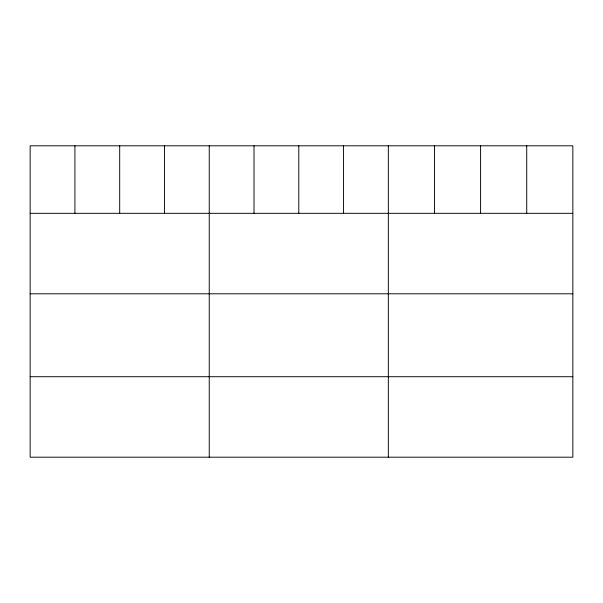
<?xml version="1.0" encoding="UTF-8"?>
<svg xmlns="http://www.w3.org/2000/svg" width="603" height="603" viewBox="0 0 603 603"><rect width="100%" height="100%" fill="white"/><g stroke="black" fill="none" stroke-linecap="round" stroke-linejoin="round"><path stroke-width="0.9" d="M572.85 213.319L572.85 457.195L30.15 457.195L30.15 145.805L572.85 145.805L572.85 213.319L30.15 213.319M30.15 293.797L572.85 293.797M30.15 376.717L572.85 376.717M526.721 145.805L526.721 213.319M480.591 145.805L480.591 213.319M434.462 145.805L434.462 213.319M388.332 145.805L388.332 457.195M343.559 145.805L343.559 213.319M298.786 145.805L298.786 213.319M254.014 145.805L254.014 213.319M209.241 145.805L209.241 457.195M164.468 145.805L164.468 213.319M119.696 145.805L119.696 213.319M74.923 145.805L74.923 213.319"/></g></svg>
